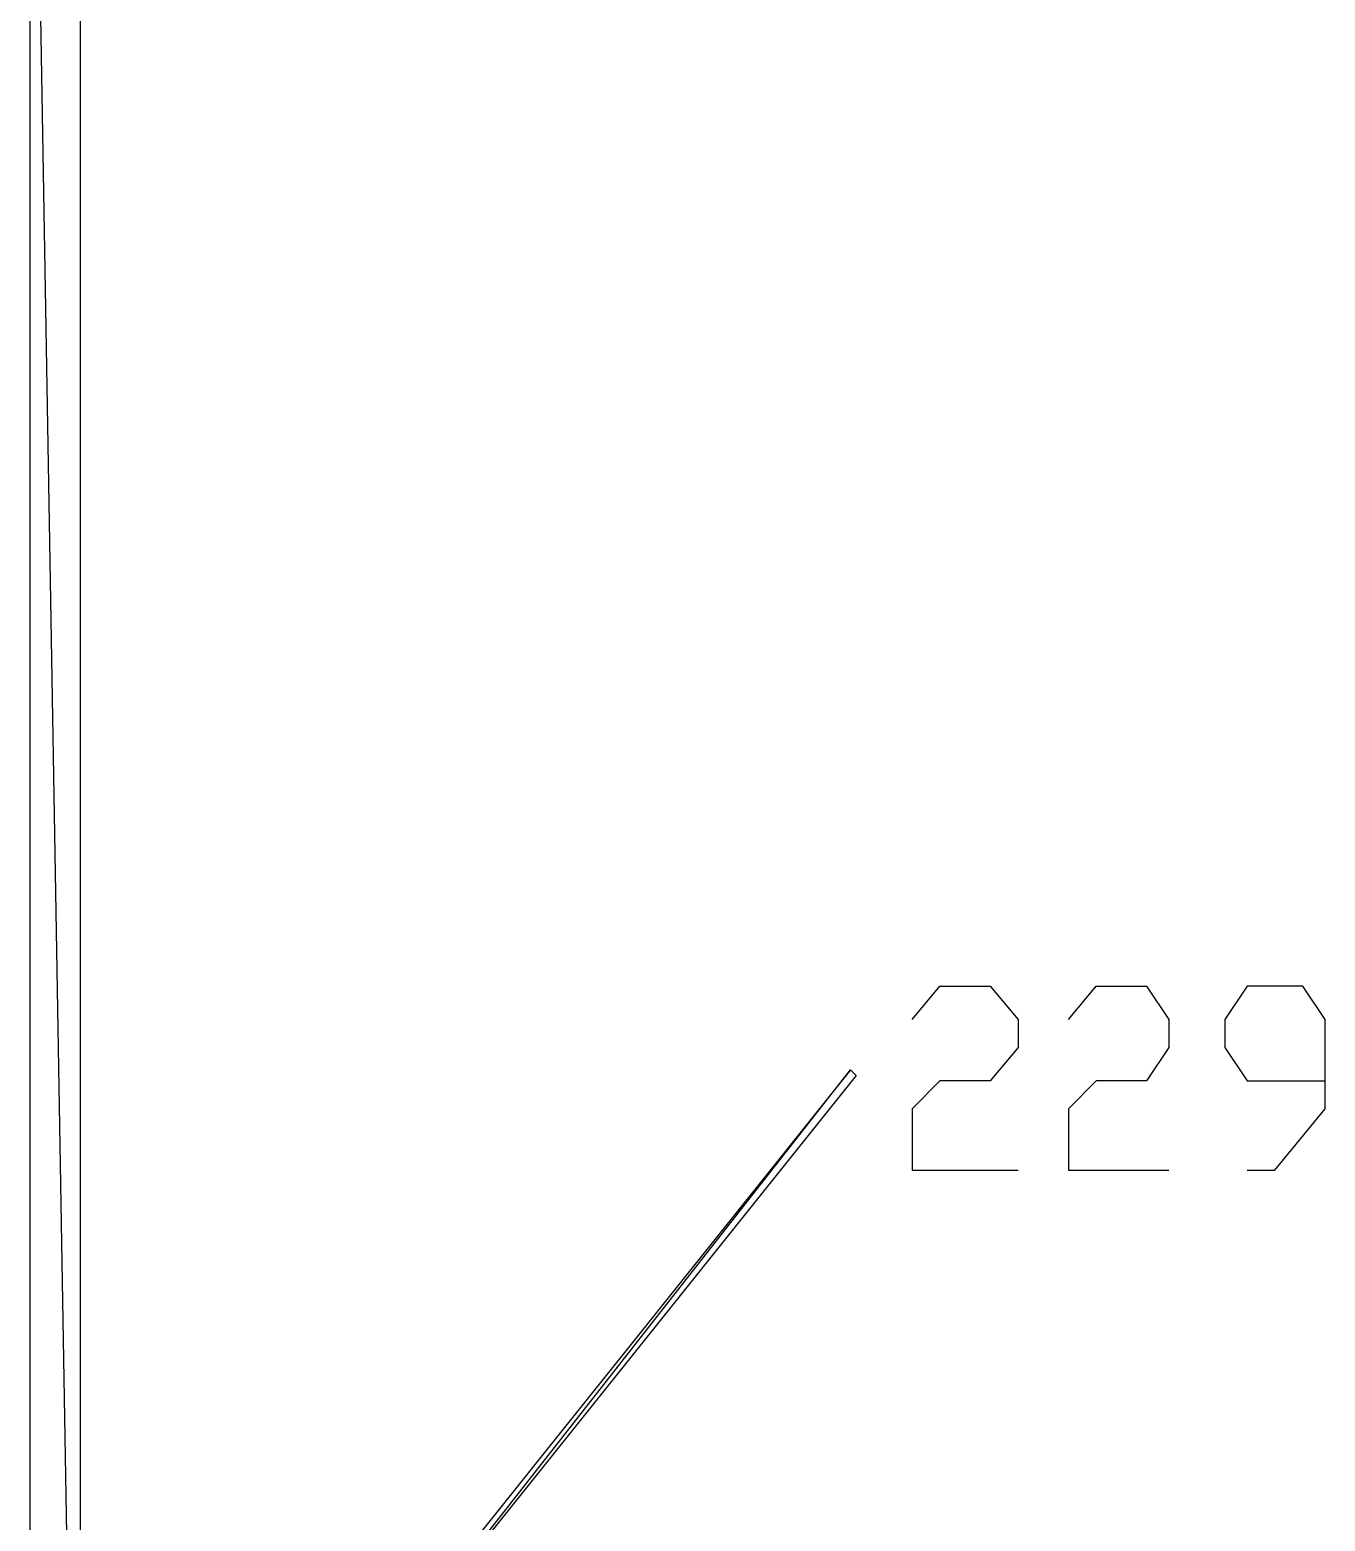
# Model space of a CAD drawing. Header units: millimetres. Extents: x 43 to 809, y -752 to -31.
# Drawn here: x 560.56 to 588.4, y -643.94 to -611.89 of the extents above; entities that cross this region are included whole.
import ezdxf

# ---------------------------------------------------------------- set-up
doc = ezdxf.new("R2010")
doc.units = ezdxf.units.MM
doc.layers.add('PDF_LINES', color=4, linetype='Continuous')

msp = doc.modelspace()

# ---------------------------------------------------------------- linework, layer by layer
at = {"layer": 'PDF_LINES'}
for p, q in [((561.64, -660.76), (560.56, -597.76)), ((560.56, -597.76), (560.56, -660.76)), ((561.64, -660.76), (560.56, -597.76)), ((561.64, -597.76), (561.64, -660.76)), ((579.52, -633.16), (580.12, -632.44)), ((580.12, -632.44), (581.2, -632.44)), ((581.2, -632.44), (581.8, -633.16)), ((582.88, -633.16), (583.48, -632.44)), ((583.48, -632.44), (584.56, -632.44)), ((584.56, -632.44), (585.04, -633.16)), ((586.72, -632.44), (586.24, -633.16)), ((587.92, -632.44), (586.72, -632.44)), ((588.4, -633.16), (587.92, -632.44)), ((581.8, -633.16), (581.8, -633.76)), ((585.04, -633.16), (585.04, -633.76)), ((586.24, -633.16), (586.24, -633.76)), ((588.4, -635.08), (588.4, -633.16)), ((581.8, -633.76), (581.2, -634.48)), ((585.04, -633.76), (584.56, -634.48)), ((586.24, -633.76), (586.72, -634.48)), ((578.2, -634.24), (567.16, -648.04)), ((567.28, -648.16), (578.2, -634.24)), ((567.28, -648.16), (578.2, -634.24)), ((578.2, -634.24), (578.32, -634.36)), ((578.32, -634.36), (567.28, -648.16)), ((580.12, -634.48), (579.52, -635.08)), ((581.2, -634.48), (580.12, -634.48)), ((583.48, -634.48), (582.88, -635.08)), ((584.56, -634.48), (583.48, -634.48)), ((586.72, -634.48), (588.4, -634.48)), ((579.52, -635.08), (579.52, -636.4)), ((582.88, -635.08), (582.88, -636.4)), ((587.32, -636.4), (588.4, -635.08)), ((579.52, -636.4), (581.8, -636.4)), ((582.88, -636.4), (585.04, -636.4)), ((586.72, -636.4), (587.32, -636.4))]:
    msp.add_line(p, q, dxfattribs=at)

doc.saveas('drawing.dxf')
